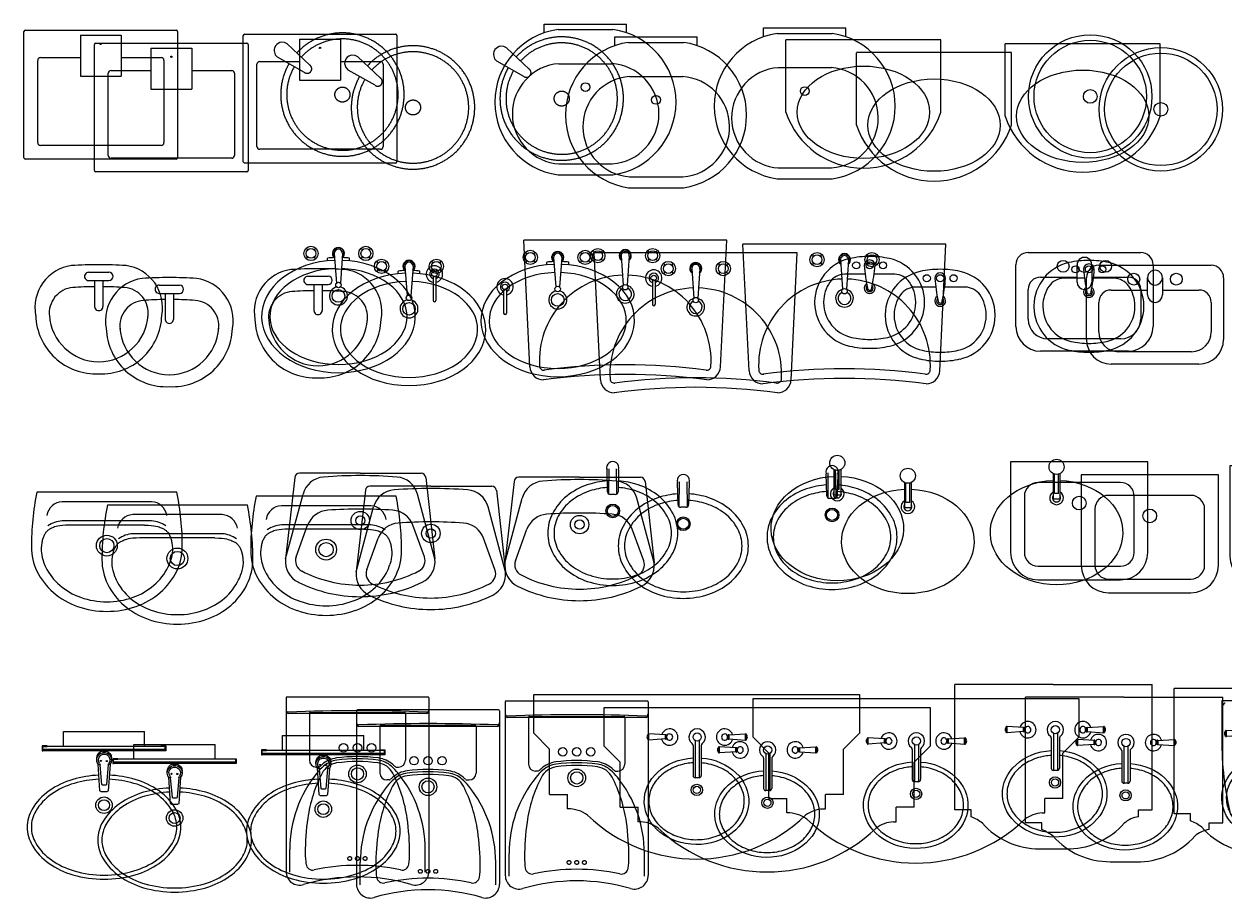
# Model space of a CAD drawing. Header units: inches. Extents: x -610279 to 716273, y -3458896 to 18603.
# Drawn here: x -4222 to 153, y 11195 to 14382 of the extents above; entities that cross this region are included whole.
import ezdxf

# ---------------------------------------------------------------- set-up
doc = ezdxf.new("R2010")
doc.units = ezdxf.units.IN
doc.layers.add('6.Furniture', color=2, linetype='Continuous')
doc.layers.add('freecads.com', color=7, linetype='Continuous')
doc.styles.add('PL-01$0$Standard', font='ARIALN.TTF')

# ---------------------------------------------------------------- blocks, each defined once
blk = doc.blocks.new('bathroom blocks')
for p, q in [((-434.5, 12970.3), (-24.5, 12970.3)), ((-479.5, 12700.3), (-479.5, 12925.3)), ((-256.5, 12862.3), (-256.5, 12925.3)), ((-202.5, 12925.3), (-202.5, 12862.3)), ((20.5, 12925.3), (20.5, 12812.8)), ((-389.5, 12880.3), (-256.5, 12880.3)), ((-202.5, 12880.3), (-69.5, 12880.3)), ((-434.5, 12727.3), (-434.5, 12835.3)), ((-24.5, 12835.3), (-24.5, 12727.3)), ((20.5, 12812.8), (20.5, 12700.3)), ((-96.5, 12655.3), (-362.5, 12655.3)), ((-69.5, 12610.3), (-389.5, 12610.3))]:
    blk.add_line(p, q)
for centre in [(-307, 12919.9), (-151.9, 12919.9)]:
    blk.add_circle(centre, 21.6)
for centre, radius, start, end in [((-434.5, 12925.3), 45, 90, 180), ((-229.5, 12925.3), 27, 360, 180.0005), ((-24.5, 12925.3), 45, 0, 90), ((-229.5, 12925.3), 27, 180.0005, 0), ((-389.5, 12835.3), 45, 90, 180), ((-229.5, 12862.3), 27, 180, 0), ((-69.5, 12835.3), 45, 0, 90), ((-389.5, 12700.3), 90, 180, 270), ((-362.5, 12727.3), 72, 180, 270), ((-96.5, 12727.3), 72, 270, 0), ((-69.5, 12700.3), 90, 270, 0)]:
    blk.add_arc(centre, radius, start, end)
at = {"layer": 'freecads.com'}
for p, q in [((-4090.3, 13780.9), (-3540.3, 13780.9)), ((-2198.5, 13803.4), (-1898.5, 13803.4)), ((-2198.5, 13771.4), (-2198.5, 13803.4)), ((-2148.5, 13783.4), (-1948.5, 13783.4)), ((-1898.5, 13771.4), (-1898.5, 13803.4)), ((-4095.3, 13315.9), (-4095.3, 13775.9)), ((-3889.9, 13762.1), (-3889.9, 13612.8)), ((-3889.9, 13762.1), (-3740.7, 13762.1)), ((-3740.7, 13762.1), (-3740.7, 13612.8)), ((-3535.3, 13775.9), (-3535.3, 13315.9)), ((-3158, 13736.6), (-3162.5, 13735.5)), ((-3145.5, 13735.8), (-3158, 13736.6)), ((-752.6, 13745.9), (-1317.6, 13745.9)), ((-1317.6, 13481.6), (-1317.6, 13745.5)), ((-752.6, 13481.6), (-752.6, 13745.5)), ((-3183.2, 13711.5), (-3183.6, 13705.9)), ((-3183.6, 13705.9), (-3179.5, 13691.5)), ((-3182.1, 13716.2), (-3183.2, 13711.5)), ((-3177.8, 13724.6), (-3182.1, 13716.2)), ((-3174, 13728.8), (-3177.8, 13724.6)), ((-3168.7, 13732.8), (-3174, 13728.8)), ((-3162.5, 13735.5), (-3168.7, 13732.8)), ((-3135.6, 13731.1), (-3145.5, 13735.8)), ((-3053, 13653.4), (-3135.6, 13731.1)), ((-4045.3, 13370.9), (-4045.3, 13670.9)), ((-4035.3, 13680.9), (-3889.9, 13680.9)), ((-3740.7, 13680.9), (-3595.3, 13680.9)), ((-3585.3, 13670.9), (-3585.3, 13370.9)), ((-3179.5, 13691.5), (-3171.3, 13682.4)), ((-3072.5, 13626.9), (-3171.3, 13682.4)), ((-2145, 13658.7), (-1950.6, 13658.7)), ((-3889.9, 13612.8), (-3740.7, 13612.8)), ((-3595.3, 13360.9), (-4035.3, 13360.9)), ((-3540.3, 13310.9), (-4090.3, 13310.9)), ((-2145, 13293.2), (-1950.6, 13293.2)), ((-2148.5, 13253.4), (-1948.5, 13253.4)), ((-2250.9, 12553), (-2273.6, 13015.5)), ((-1556.2, 12553), (-1533.6, 13015.5)), ((-3061.2, 12979.6), (-3066.9, 12985.7)), ((-3061.2, 12953.7), (-3066.9, 12947.7)), ((-3037, 12979.6), (-3031.3, 12985.7)), ((-3037, 12953.7), (-3031.3, 12947.7)), ((-2989, 12939.6), (-2989, 12949.5)), ((-2964.1, 12966.7), (-2956.1, 12858.9)), ((-2934.1, 12966.7), (-2942.1, 12858.9)), ((-2909, 12939.6), (-2909, 12949.5)), ((-2861.2, 12979.6), (-2866.9, 12985.7)), ((-2861.2, 12953.7), (-2866.9, 12947.7)), ((-2837, 12979.6), (-2831.3, 12985.7)), ((-2837, 12953.7), (-2831.3, 12947.7)), ((-2015.7, 12971.4), (-2021.3, 12977.4)), ((-1991.4, 12971.4), (-1985.8, 12977.4)), ((-1918.6, 12958.5), (-1910.5, 12850.6)), ((-1888.6, 12958.5), (-1896.6, 12850.6)), ((-1815.7, 12971.4), (-1821.3, 12977.4)), ((-1791.4, 12971.4), (-1785.8, 12977.4)), ((-2015.7, 12945.5), (-2021.3, 12939.5)), ((-1991.4, 12945.5), (-1985.8, 12939.5)), ((-1815.7, 12945.5), (-1821.3, 12939.5)), ((-1791.4, 12945.5), (-1785.8, 12939.5)), ((-3859.7, 12898), (-3785.8, 12898)), ((-3859.7, 12868), (-3785.8, 12868)), ((-3837.7, 12868), (-3837.7, 12773.3)), ((-3807.7, 12868), (-3807.7, 12773.3)), ((-2604, 12883), (-2604, 12795.7)), ((-2593.9, 12883), (-2593.9, 12795.7)), ((-1028.8, 12890.6), (-1104, 12890.6)), ((-921.3, 12890.6), (-996.4, 12890.6)), ((-1213.1, 12790.6), (-1213.1, 12786)), ((-1180.5, 12790.2), (-1180.5, 12786.3)), ((-844.7, 12786.3), (-844.7, 12790.2)), ((1.5, 12206.4), (-498.5, 12206.4)), ((-498.5, 12206.4), (-498.5, 11876.4)), ((1.5, 11876.4), (1.5, 12206.4)), ((-2869.4, 12165), (-3091.5, 12165)), ((-2869.4, 12165), (-2647.4, 12165)), ((-1968.2, 12097.6), (-1970, 12177.8)), ((-1963.7, 12089.5), (-1962.6, 12180.9)), ((-1934.3, 12089.5), (-1935.4, 12180.9)), ((-1928, 12177.8), (-1929.8, 12097.6)), ((-3108.2, 12150), (-3141.5, 11852.6)), ((-2630.6, 12150), (-2597.3, 11852.6)), ((-98.5, 12131.4), (-398.5, 12131.4)), ((-3538.3, 12096.3), (-4048.3, 12096.3)), ((-3141.5, 11852.6), (-3078.1, 12089.2)), ((-2597.3, 11852.6), (-2660.7, 12089.2)), ((-1939.8, 12087.8), (-1958.2, 12087.8)), ((-448.5, 12081.4), (-448.5, 11876.4)), ((-48.5, 11876.4), (-48.5, 12081.4)), ((-3630.2, 12061.3), (-3956.4, 12061.3)), ((-3630.2, 11991.3), (-3956.4, 11991.3)), ((-4018.7, 11944.7), (-4020.4, 11942)), ((-4017, 11947.4), (-4018.7, 11944.7)), ((-4015.1, 11949.8), (-4017, 11947.4)), ((-4013.2, 11952.1), (-4015.1, 11949.8)), ((-4011.2, 11954.2), (-4013.2, 11952.1)), ((-4009.2, 11956.1), (-4011.2, 11954.2)), ((-4007.2, 11957.8), (-4009.2, 11956.1)), ((-4005, 11959.3), (-4007.2, 11957.8)), ((-4002.7, 11960.7), (-4005, 11959.3)), ((-4000.2, 11962.1), (-4002.7, 11960.7)), ((-3997.6, 11963.4), (-4000.2, 11962.1)), ((-3994.6, 11964.8), (-3997.6, 11963.4)), ((-3991.4, 11966.2), (-3994.6, 11964.8)), ((-3987.8, 11967.8), (-3991.4, 11966.2)), ((-3983.7, 11969.3), (-3987.8, 11967.8)), ((-3978.6, 11970.9), (-3983.7, 11969.3)), ((-3972.4, 11972.4), (-3978.6, 11970.9)), ((-3964.7, 11973.7), (-3972.4, 11972.4)), ((-3955.3, 11974.9), (-3964.7, 11973.7)), ((-3943.9, 11975.8), (-3955.3, 11974.9)), ((-3930.2, 11976.3), (-3943.9, 11975.8)), ((-3656.3, 11976.3), (-3930.2, 11976.3)), ((-3656.3, 11976.3), (-3642.6, 11975.8)), ((-3642.6, 11975.8), (-3631.2, 11974.9)), ((-3631.2, 11974.9), (-3621.8, 11973.7)), ((-3621.8, 11973.7), (-3614.1, 11972.4)), ((-3614.1, 11972.4), (-3607.9, 11970.9)), ((-3607.9, 11970.9), (-3602.9, 11969.3)), ((-3602.9, 11969.3), (-3598.7, 11967.8)), ((-3598.7, 11967.8), (-3595.1, 11966.2)), ((-3595.1, 11966.2), (-3591.9, 11964.8)), ((-3591.9, 11964.8), (-3589, 11963.4)), ((-3589, 11963.4), (-3586.3, 11962.1)), ((-3586.3, 11962.1), (-3583.8, 11960.7)), ((-3583.8, 11960.7), (-3581.5, 11959.3)), ((-3581.5, 11959.3), (-3579.4, 11957.8)), ((-3579.4, 11957.8), (-3577.3, 11956.1)), ((-3577.3, 11956.1), (-3575.3, 11954.2)), ((-3575.3, 11954.2), (-3573.3, 11952.1)), ((-3573.3, 11952.1), (-3571.4, 11949.8)), ((-3571.4, 11949.8), (-3569.6, 11947.4)), ((-3569.6, 11947.4), (-3567.8, 11944.7)), ((-3567.8, 11944.7), (-3566.1, 11942)), ((-3103.2, 11860.5), (-3061.4, 11975.3)), ((-2635.7, 11860.5), (-2677.4, 11975.3)), ((-4031.8, 11900), (-4032.4, 11894.9)), ((-4031.2, 11904.6), (-4031.8, 11900)), ((-4030.6, 11908.9), (-4031.2, 11904.6)), ((-4029.9, 11912.9), (-4030.6, 11908.9)), ((-4029.3, 11916.7), (-4029.9, 11912.9)), ((-4028.6, 11920.2), (-4029.3, 11916.7)), ((-4027.8, 11923.6), (-4028.6, 11920.2)), ((-4026.9, 11926.9), (-4027.8, 11923.6)), ((-4025.9, 11930), (-4026.9, 11926.9)), ((-4024.7, 11933.1), (-4025.9, 11930)), ((-4023.4, 11936.1), (-4024.7, 11933.1)), ((-4022, 11939.1), (-4023.4, 11936.1)), ((-4020.4, 11942), (-4022, 11939.1)), ((-3566.1, 11942), (-3564.6, 11939.1)), ((-3564.6, 11939.1), (-3563.1, 11936.1)), ((-3563.1, 11936.1), (-3561.8, 11933.1)), ((-3561.8, 11933.1), (-3560.7, 11930)), ((-3560.7, 11930), (-3559.7, 11926.9)), ((-3559.7, 11926.9), (-3558.8, 11923.6)), ((-3558.8, 11923.6), (-3558, 11920.2)), ((-3558, 11920.2), (-3557.3, 11916.7)), ((-3557.3, 11916.7), (-3556.6, 11912.9)), ((-3556.6, 11912.9), (-3555.9, 11908.9)), ((-3555.9, 11908.9), (-3555.3, 11904.6)), ((-3555.3, 11904.6), (-3554.7, 11900)), ((-3554.7, 11900), (-3554.2, 11894.9)), ((-4032.4, 11894.9), (-4032.6, 11889.3)), ((-4032.6, 11889.3), (-4032.5, 11882.8)), ((-4032.5, 11882.8), (-4031.9, 11875.4)), ((-4031.9, 11875.4), (-4030.6, 11867)), ((-4030.6, 11867), (-4028.6, 11857.4)), ((-4028.6, 11857.4), (-4025.6, 11846.4)), ((-3558, 11857.4), (-3560.9, 11846.4)), ((-3555.9, 11867), (-3558, 11857.4)), ((-3554.7, 11875.4), (-3555.9, 11867)), ((-3554, 11882.8), (-3554.7, 11875.4)), ((-3554.2, 11894.9), (-3553.9, 11889.3)), ((-3553.9, 11889.3), (-3554, 11882.8)), ((-398.5, 11826.4), (-98.5, 11826.4)), ((-398.5, 11776.4), (-98.5, 11776.4)), ((-343, 11395.3), (-701.8, 11395.3)), ((-701.8, 10937.4), (-701.8, 11395.3)), ((-343, 11395.3), (17.4, 11395.3)), ((17.4, 10937.4), (17.4, 11395.3)), ((-3140.1, 11346.1), (-3140.1, 10713.2)), ((-2622.4, 11349.1), (-3137.1, 11349.1)), ((-2619.4, 11346.1), (-2619.4, 10713.2)), ((-2237, 11216.8), (-2237, 11358.4)), ((-2237, 11358.4), (-1049.7, 11358.4)), ((-1049.7, 11358.4), (-1049.7, 11216.8)), ((760, 11335.7), (271, 11335.7)), ((271, 11335.7), (271, 11195.3)), ((-2627.4, 11289), (-3132.1, 11289)), ((-3055, 11290), (-3055, 11118.8)), ((-3052, 11293.1), (-2707.5, 11293.1)), ((-2704.5, 11290), (-2704.5, 11118.8)), ((-3951.8, 11169.2, 0), (-3951.8, 11223.2, 0)), ((-3655.8, 11169.2, 0), (-3655.8, 11223.2, 0)), ((-2237, 11216.8), (-2179.3, 11159.1)), ((-1753, 11209.1, 0), (-1753.2, 11209.4, 0)), ((-1753.2, 11209.4, 0), (-1753.2, 11209.4, 0)), ((-1752.8, 11208.6, 0), (-1753, 11209.1, 0)), ((-1752.2, 11207.3, 0), (-1752.8, 11208.6, 0)), ((-1752.6, 11198.7, 0), (-1752.1, 11200.1, 0)), ((-1751.8, 11205.7, 0), (-1752.2, 11207.3, 0)), ((-1752.1, 11200.1, 0), (-1751.8, 11201.1, 0)), ((-1751.6, 11204.1, 0), (-1751.8, 11205.7, 0)), ((-1751.8, 11201.1, 0), (-1751.6, 11202.1, 0)), ((-1751.6, 11202.1, 0), (-1751.6, 11204.1, 0)), ((-1531.2, 11204.1, 0), (-1531, 11205.7, 0)), ((-1531.1, 11202.1, 0), (-1531.2, 11204.1, 0)), ((-1530.9, 11201.1, 0), (-1531.1, 11202.1, 0)), ((-1531, 11205.7, 0), (-1530.5, 11207.3, 0)), ((-1530.7, 11200.1, 0), (-1530.9, 11201.1, 0)), ((-1530.1, 11198.7, 0), (-1530.7, 11200.1, 0)), ((-1530.5, 11207.3, 0), (-1530, 11208.6, 0)), ((-1530, 11208.6, 0), (-1529.8, 11209.1, 0)), ((-1529.8, 11209.1, 0), (-1529.6, 11209.4, 0)), ((-1529.6, 11209.4, 0), (-1529.6, 11209.4, 0)), ((-1049.7, 11216.8), (-1107.4, 11159.1)), ((-447.4, 11224.4, 0), (-447.2, 11224.8, 0)), ((-447.3, 11224.4, 0), (-447.4, 11224.4, 0)), ((-447.2, 11236, 0), (-447.3, 11236.3, 0)), ((-447.3, 11236.3, 0), (-447.3, 11236.3, 0)), ((-446.9, 11235.5, 0), (-447.2, 11236, 0)), ((-447.2, 11224.8, 0), (-446.8, 11225.6, 0)), ((-446.4, 11234.2, 0), (-446.9, 11235.5, 0)), ((-446.8, 11225.6, 0), (-446.2, 11227.1, 0)), ((-445.9, 11232.7, 0), (-446.4, 11234.2, 0)), ((-446.2, 11227.1, 0), (-446, 11228, 0)), ((-446, 11228, 0), (-445.8, 11229, 0)), ((-445.7, 11231, 0), (-445.9, 11232.7, 0)), ((-445.8, 11229, 0), (-445.7, 11231, 0)), ((-225.4, 11231, 0), (-225.1, 11232.7, 0)), ((-225.3, 11229, 0), (-225.4, 11231, 0)), ((-225.1, 11228, 0), (-225.3, 11229, 0)), ((-225.1, 11232.7, 0), (-224.7, 11234.2, 0)), ((-224.8, 11227.1, 0), (-225.1, 11228, 0)), ((-224.3, 11225.6, 0), (-224.8, 11227.1, 0)), ((-224.7, 11234.2, 0), (-224.1, 11235.5, 0)), ((-223.9, 11224.8, 0), (-224.3, 11225.6, 0)), ((-224.1, 11235.5, 0), (-223.9, 11236, 0)), ((-223.9, 11236, 0), (-223.7, 11236.3, 0)), ((-223.7, 11224.4, 0), (-223.9, 11224.8, 0)), ((-223.7, 11236.3, 0), (-223.7, 11236.3, 0)), ((-223.7, 11224.4, 0), (-223.7, 11224.4, 0)), ((-4010.8, 11171.2, 0), (-4028.8, 11171.2, 0)), ((-4028.8, 11171.2, 0), (-4028.8, 11153.2, 0)), ((-4026.8, 11169.2, 0), (-4010.8, 11169.2, 0)), ((-4026.8, 11153.2, 0), (-4026.8, 11169.2, 0)), ((-4026.8, 11159.2, 0), (-3580.8, 11159.2, 0)), ((-4010.8, 11169.2, 0), (-4010.8, 11171.2, 0)), ((-3580.8, 11169.2, 0), (-4010.8, 11169.2, 0)), ((-3596.8, 11169.2, 0), (-3596.8, 11171.2, 0)), ((-3596.8, 11171.2, 0), (-3578.8, 11171.2, 0)), ((-3580.8, 11169.2, 0), (-3596.8, 11169.2, 0)), ((-3580.8, 11153.2, 0), (-3580.8, 11169.2, 0)), ((-3578.8, 11171.2, 0), (-3578.8, 11153.2, 0)), ((-2179.3, 10993.9), (-2179.3, 11159.1)), ((-1753.2, 11197.5, 0), (-1753, 11197.8, 0)), ((-1753.2, 11197.5, 0), (-1753.2, 11197.5, 0)), ((-1753, 11197.8, 0), (-1752.6, 11198.7, 0)), ((-1529.7, 11197.8, 0), (-1530.1, 11198.7, 0)), ((-1529.6, 11197.5, 0), (-1529.7, 11197.8, 0)), ((-1529.6, 11197.5, 0), (-1529.6, 11197.5, 0)), ((-1107.4, 10993.9), (-1107.4, 11159.1)), ((-4028.8, 11153.2, 0), (-4026.8, 11153.2, 0)), ((-3580.8, 11153.2, 0), (-4026.8, 11153.2, 0)), ((-3830.2, 11119.6), (-3830.2, 11126.1)), ((-3776.1, 11119.6), (-3776.1, 11126.2)), ((-3578.8, 11153.2, 0), (-3580.8, 11153.2, 0)), ((-3825.1, 11103.7), (-3818.5, 11103.7)), ((-3818.6, 11007.6), (-3825.1, 11103.7)), ((-3811.8, 11030.5), (-3817.9, 11101)), ((-3788, 11101.7), (-3794.4, 11030.4)), ((-3781.5, 11103.3), (-3788.6, 11007.6)), ((-3781.5, 11103.3), (-3787.7, 11103.3)), ((-3020.5, 11093.8), (-3030, 11093.8)), ((-2739, 11093.8), (-2729.5, 11093.8)), ((-3797.3, 11027.7), (-3808.8, 11027.7)), ((-3815.6, 11004.8), (-3791.6, 11004.8)), ((-2179.3, 10993.9), (-2113.8, 10993.9)), ((-2113.8, 10940.8), (-2113.8, 10993.9)), ((-1107.4, 10993.9), (-1172.9, 10993.9)), ((-1172.9, 10940.8), (-1172.9, 10993.9)), ((-2103.3, 10940.8), (-2113.8, 10940.8)), ((-1183.4, 10940.8), (-1172.9, 10940.8)), ((-651.8, 10937.4), (-701.8, 10937.4)), ((-667.4, 10937.4), (-696.1, 10937.4)), ((-642.4, 10937.4), (-667.4, 10937.4)), ((-642.4, 10912.4), (-642.4, 10937.4)), ((-32.6, 10912.4), (-32.6, 10937.4)), ((-32.6, 10937.4), (-7.6, 10937.4)), ((-32.6, 10937.4), (17.4, 10937.4)), ((-3126.5, 10710.7), (-3126.5, 10793.5)), ((-2633, 10710.7), (-2633, 10793.5)), ((-393.1, 10795.3), (-281.8, 10795.3))]:
    blk.add_line(p, q, dxfattribs=at)
at = {"layer": 'freecads.com', "ltscale": 1500}
for p, q in [((-1143, 12178.5, 0), (-1143, 12085.5, 0)), ((-1137.5, 12105.5, 0), (-1137.5, 12176.4, 0)), ((-1123.5, 12105.5, 0), (-1123.5, 12176.4, 0)), ((-1118, 12178.5, 0), (-1118, 12085.5, 0)), ((-1118, 12085.5, 0), (-1143, 12085.5, 0)), ((-1123.5, 12105.5, 0), (-1137.5, 12105.5, 0))]:
    blk.add_line(p, q, dxfattribs=at)
at = {"layer": 'freecads.com', "extrusion": (2.99904e-07, 5.47795e-13, 1)}
for p, q in [((-1820.2, 11193.3, 0), (-1820.2, 11213.7, 0)), ((-1817.2, 11192.1, 0), (-1817.2, 11214.7, 0)), ((-1757.2, 11210.7, 0), (-1817.2, 11214.7, 0)), ((-1757.2, 11210.7, 0), (-1757.2, 11196.2, 0)), ((-1757.2, 11197, 0), (-1757.2, 11210, 0)), ((-1754.2, 11196.7, 0), (-1754.2, 11210.2, 0)), ((-514.3, 11220.2, 0), (-514.3, 11240.7, 0)), ((-511.3, 11219.1, 0), (-511.3, 11241.6, 0)), ((-451.4, 11237.6, 0), (-511.3, 11241.6, 0)), ((-451.4, 11223.2, 0), (-511.3, 11219.1, 0)), ((-451.4, 11237.6, 0), (-451.4, 11223.2, 0)), ((-451.4, 11223.9, 0), (-451.4, 11236.9, 0)), ((-448.4, 11223.7, 0), (-448.4, 11237.1, 0)), ((-350.5, 11199.7, 0), (-350.5, 11089.7, 0)), ((-342.8, 11216.9, 0), (-342.8, 11081.7, 0)), ((-328.2, 11216.9, 0), (-328.2, 11081.7, 0)), ((-320.5, 11199.7, 0), (-320.5, 11089.7, 0)), ((-1757.2, 11196.2, 0), (-1817.2, 11192.1, 0)), ((-1656.4, 11172.8, 0), (-1656.4, 11062.8, 0)), ((-1648.7, 11190, 0), (-1648.7, 11054.8, 0)), ((-1634.1, 11190, 0), (-1634.1, 11054.8, 0)), ((-1626.4, 11172.8, 0), (-1626.4, 11062.8, 0)), ((-328.5, 11081.7, 0), (-342.5, 11081.7, 0)), ((-1634.4, 11054.8, 0), (-1648.4, 11054.8, 0))]:
    blk.add_line(p, q, dxfattribs=at)
at = {"layer": 'freecads.com', "extrusion": (-2.99904e-07, 5.47795e-13, 1)}
for p, q in [((-1528.5, 11196.7, 0), (-1528.5, 11210.2, 0)), ((-1525.5, 11210.7, 0), (-1465.6, 11214.7, 0)), ((-1525.5, 11210.7, 0), (-1525.5, 11196.2, 0)), ((-1525.5, 11197, 0), (-1525.5, 11210, 0)), ((-1465.6, 11192.1, 0), (-1465.6, 11214.7, 0)), ((-1462.6, 11193.3, 0), (-1462.6, 11213.7, 0)), ((-222.7, 11223.7, 0), (-222.7, 11237.1, 0)), ((-219.7, 11237.6, 0), (-159.7, 11241.6, 0)), ((-219.7, 11237.6, 0), (-219.7, 11223.2, 0)), ((-219.7, 11223.9, 0), (-219.7, 11236.9, 0)), ((-219.7, 11223.2, 0), (-159.7, 11219.1, 0)), ((-159.7, 11219.1, 0), (-159.7, 11241.6, 0)), ((-156.7, 11220.2, 0), (-156.7, 11240.7, 0)), ((-1525.5, 11196.2, 0), (-1465.6, 11192.1, 0))]:
    blk.add_line(p, q, dxfattribs=at)
at = {"layer": 'freecads.com', "flags": 128}
blk.add_lwpolyline([(-1533.6, 13015.5), (-2273.6, 13015.5)], dxfattribs=at)
at = {"layer": 'freecads.com', "elevation": 0}
blk.add_lwpolyline([(-3951.8, 11223.2), (-3655.8, 11223.2)], dxfattribs=at)
at = {"layer": 'freecads.com'}
for points in [[(-3822.7, 11064.2, 0.058781), (-3916.8, 11048.6, 0.082314), (-4004.1, 11006.8, 0.106842), (-4065.4, 10940.7, 0.13438), (-4083.5, 10874.7, 0.13438), (-4065.4, 10808.8, 0.106842), (-4004.1, 10742.6, 0.082314), (-3916.8, 10700.8, 0.07067), (-3803.5, 10684.7, 0.07067), (-3690.1, 10700.8, 0.082314), (-3602.8, 10742.6, 0.106842), (-3541.5, 10808.8, 0.13438), (-3523.5, 10874.7, 0.13438), (-3541.5, 10940.7, 0.106842), (-3602.8, 11006.8, 0.082314), (-3690.1, 11048.6, 0.058781), (-3784.2, 11064.2, 0.07067)], [(-3822, 11049.3, 0.058781), (-3912.6, 11034.2, 0.082314), (-3995.5, 10994.5, 0.106842), (-4052.5, 10933, 0.13438), (-4068.5, 10874.7, 0.13438), (-4052.5, 10816.4, 0.106842), (-3995.5, 10754.9, 0.082314), (-3912.6, 10715.2, 0.07067), (-3803.5, 10699.7, 0.07067), (-3694.3, 10715.2, 0.082314), (-3611.4, 10754.9, 0.106842), (-3554.4, 10816.4, 0.13438), (-3538.5, 10874.7, 0.13438), (-3554.4, 10933, 0.106842), (-3611.4, 10994.5, 0.082314), (-3694.3, 11034.2, 0.058781), (-3784.9, 11049.3, 0.058781)]]:
    blk.add_lwpolyline(points, format="xyb", dxfattribs=at)
for centre, radius in [((-208.3, 13539.2), 225), ((-208.3, 13539.2), 205), ((-3815.3, 13730.9), 2.51), ((-2048.5, 13573.4), 16), ((-208.3, 13539.2), 25), ((-3049.1, 12966.7), 26), ((-2849.1, 12966.7), 26), ((-3049.1, 12966.7), 17.7), ((-2849.1, 12966.7), 17.7), ((-2003.6, 12958.5), 26), ((-2003.6, 12958.5), 17.7), ((-1803.6, 12958.5), 26), ((-1803.6, 12958.5), 17.7), ((-1061.5, 12923.2), 13), ((-1012.6, 12923.2), 13), ((-963.7, 12923.2), 13), ((-2949.1, 12851.7), 10), ((-2599, 12891.7), 10), ((-2949, 12811.7), 23), ((-1903.6, 12843.4), 10), ((-248.5, 12056.4), 25), ((-1949, 12027.8), 25), ((-1949, 12027.8), 20), ((-2869.4, 11992.6), 33.6), ((-2869.4, 11992.6), 33.6), ((-2869.4, 11992.6), 16.8), ((-2869.4, 11992.6), 16.8), ((-3793.3, 11901.3), 38), ((-3793.3, 11901.3), 26), ((-3803.8, 11153.2), 5.91), ((-3803.8, 11153.2), 4.71), ((-2930.8, 11163.9), 15.5), ((-2879.7, 11163.9), 15.5), ((-2828.7, 11163.9), 15.5), ((-3815.1, 11116), 2.11), ((-3793.5, 11115.6), 2.11), ((-2879.7, 11068.7), 32), ((-2879.7, 11068.7), 22.3), ((-1642.5, 11010.5), 20.5), ((-336.7, 11037.4), 20.5), ((-336.7, 11037.4), 13.1), ((-3803.5, 10954.7), 30), ((-1642.5, 11010.5), 13.1), ((-3803.5, 10954.7), 20)]:
    blk.add_circle(centre, radius, dxfattribs=at)
at = {"layer": 'freecads.com', "ltscale": 1500}
blk.add_circle((-1130.5, 12203, 0), 27.5, dxfattribs=at)
at = {"layer": 'freecads.com', "extrusion": (2.99904e-07, 5.47795e-13, 1)}
for centre in [(-335.5, 11230, 0), (-1641.4, 11203.1, 0)]:
    blk.add_circle(centre, 15, dxfattribs=at)
at = {"layer": 'freecads.com'}
for centre, radius, start, end in [((-4090.3, 13775.9), 5, 90, 180), ((-3540.3, 13775.9), 5, 0, 90), ((-2111.1, 13518.4), 267.6, 98.0428, 261.957), ((-1986, 13518.4), 267.6, 278.0428, 81.957), ((-4035.3, 13670.9), 10, 90, 180), ((-3595.3, 13670.9), 10, 0, 90), ((-2131.9, 13475.9), 183.2, 94.1021, 266.5555), ((-1963.7, 13475.9), 183.2, 274.1021, 86.5555), ((-1035.1, 13575), 297.5, 198.2857, 341.7143), ((-4035.3, 13370.9), 10, 180, 270), ((-3595.3, 13370.9), 10, 270, 0), ((-4090.3, 13315.9), 5, 180, 270), ((-3540.3, 13315.9), 5, 270, 0), ((-2949.1, 12966.7), 22, 308.5729, 231.4271), ((-2949.1, 12966.7), 20, 314.1455, 225.8545), ((-2949.1, 12966.7), 15, 360, 180), ((-1903.6, 12958.5), 22, 308.5729, 231.4271), ((-1903.6, 12958.5), 20, 314.1455, 225.8545), ((-1903.6, 12958.5), 15, 351.4694, 188.5306), ((-1012.6, 12620.7), 335.1, 90, 102.5792), ((-1012.6, 12620.7), 335.1, 77.4208, 90), ((-3900.7, 12769.1), 154.8, 97.9931, 190.7758), ((-3817.7, 11276), 1649.6, 90.1843, 93.633), ((-3827.9, 11276), 1649.6, 86.3638, 89.8126), ((-3744.8, 12769.1), 154.8, 349.2211, 82.0037), ((-2599, 12891.7), 30, 279.6803, 260.3197), ((-2599, 12891.7), 17.3, 287.1551, 251.287), ((-1050.1, 12788.7), 163, 102.5792, 179.3394), ((-1012.6, 12923.2), 19.6, 0, 180), ((-382.2, 12974.4), 652, 184.5022, 191.8586), ((-1643, 12974.4), 652, 348.1414, 355.4978), ((-975.1, 12788.7), 163, 0.6606, 77.4208), ((-3859.7, 12883), 15, 89.9984, 269.9984), ((-3785.8, 12883), 15, 269.9984, 89.9984), ((-1903.6, 12574.9), 313, 91.7829, 183.4709), ((-1903.6, 12574.9), 313, 356.4672, 88.2195), ((-1050.1, 12788.7), 130.4, 145.7108, 179.3394), ((-1104, 12825.4), 65.2, 90, 145.7108), ((-921.3, 12825.4), 65.2, 34.2892, 90), ((-975.1, 12788.7), 130.4, 0.6606, 34.2892), ((-3909.3, 12748.8), 94, 94.795, 187.1266), ((-3817.7, 11276), 1569.6, 90.7318, 93.633), ((-3827.9, 11276), 1569.6, 86.3638, 89.2651), ((-3736.2, 12748.8), 94, 352.8703, 85.2019), ((-2949, 12811.7), 32.9, 101.2851, 79.1046), ((-1903.6, 12818), 32.4, 104.3148, 75.6852), ((-1903.6, 12818), 23, 113.0983, 66.9017), ((-1012.6, 12840.4), 19.6, 123.7169, 56.2831), ((-1012.6, 12840.4), 13, 136.5893, 43.4107), ((-1012.6, 12840.4), 7.65, 180, 0), ((-2599, 12795.7), 5.04, 180, 0), ((-1050.1, 12787.8), 163, 180.6606, 257.4208), ((-1050.1, 12787.8), 130.4, 180.6606, 257.4208), ((-975.1, 12787.8), 130.4, 282.5792, 359.3394), ((-975.1, 12787.8), 163, 282.5792, 359.3394), ((-1012.6, 12788.3), 200.5, 360, 0.6606), ((-1012.6, 12788.3), 200.5, 359.3394, 0), ((-3833, 12747.5), 219.8, 181.9055, 272.6758), ((-3821.5, 12752.8), 181.6, 183.599, 269.6158), ((-3822.7, 12773.3), 15, 179.9984, 359.9984), ((-3824, 12752.8), 181.6, 270.3811, 356.3979), ((-3812.5, 12747.5), 219.8, 267.3211, 358.0914), ((-1012.6, 12955.8), 302.5, 257.4208, 270), ((-1012.6, 12955.8), 302.5, 270, 282.5792), ((-1012.6, 12955.8), 335.1, 257.4208, 270), ((-1012.6, 12955.8), 335.1, 270, 282.5792), ((-2200.9, 12556), 15.1, 181.2787, 280.2909), ((-1903.6, 10304.4), 2256, 82.4958, 97.5413), ((-1606.2, 12556), 15.1, 259.7091, 358.7213), ((-2201, 12555.5), 50, 182.8064, 270), ((-1903.6, 10304.4), 2221, 82.3051, 97.6949), ((-1606.2, 12555.5), 50, 270, 357.1936), ((-1949, 12185.5), 22.3, 339.9842, 200.0161), ((-3091.5, 12148.2), 16.8, 90, 173.609), ((-2647.4, 12148.2), 16.8, 6.391, 90), ((-2996.9, 12067.4), 84.1, 94.5621, 165), ((-2869.4, 10470.1), 1686.4, 90, 94.5621), ((-2869.4, 10470.1), 1686.4, 85.4379, 90), ((-2742, 12067.4), 84.1, 15, 85.4379), ((-1965.7, 11894.7), 240.4, 108.46, 128.8657), ((-1949, 11844.6), 293.2, 93.929, 108.46), ((-1949, 11844.6), 293.2, 71.5402, 86.0712), ((-1932.3, 11894.7), 240.4, 51.1345, 71.5402), ((-398.5, 12081.4), 50, 90, 180), ((-98.5, 12081.4), 50, 0, 90), ((-3085.3, 11899), 983, 168.4212, 180.2391), ((-4501.2, 11899), 983, 359.7609, 11.5788), ((-1991.4, 11926.5), 199.5, 128.8657, 152.7982), ((-1965.9, 11892.6), 218.6, 107.9131, 127.9677), ((-1949, 11840.4), 273.4, 94.102, 107.9131), ((-1958.2, 12097.8), 10, 181.2797, 270.0001), ((-1939.8, 12097.8), 10, 270.0001, 358.7206), ((-1949, 11840.4), 273.4, 72.0871, 85.8982), ((-1932.2, 11892.6), 218.6, 52.0326, 72.0871), ((-1906.7, 11926.5), 199.5, 27.202, 51.1345), ((-3952.8, 12001.4), 60, 93.3732, 170.3203), ((-3633.7, 12001.4), 60, 9.6797, 86.6268), ((-2982.3, 11946.5), 84.1, 94.0414, 160), ((-2869.4, 10348.2), 1686.4, 90, 94.0414), ((-2869.4, 10348.2), 1686.4, 85.9586, 90), ((-2756.5, 11946.5), 84.1, 20, 85.9586), ((-1991.7, 11925.7), 176.5, 127.9677, 152.0413), ((-1906.3, 11925.7), 176.5, 27.959, 52.0326), ((-3948.7, 11885.2), 106.4, 94.098, 124.106), ((-3637.8, 11885.2), 106.4, 55.894, 85.902), ((-2030.9, 11946.8), 155.1, 152.7982, 180.0001), ((-2031.5, 11946.8), 131.6, 152.0413, 180.0001), ((-1866.6, 11946.8), 131.6, 0.0001, 27.959), ((-1867.1, 11946.8), 155.1, 0.0001, 27.202), ((-2030.9, 11946.8), 155.1, 180.0001, 207.202), ((-2031.5, 11946.8), 131.6, 180.0001, 207.959), ((-1866.6, 11946.8), 131.6, 332.0413, 0.0001), ((-1867.1, 11946.8), 155.1, 332.7982, 0.0001), ((-3866.5, 11896.3), 201.8, 180, 205.8603), ((-3720.1, 11896.3), 201.8, 334.1397, 0), ((-3063.6, 11846.1), 42.1, 160, 242.7824), ((-2675.2, 11846.1), 42.1, 297.2176, 20), ((-1991.4, 11967.1), 199.5, 207.202, 231.1345), ((-1991.7, 11967.9), 176.5, 207.959, 232.0326), ((-1906.3, 11967.9), 176.5, 307.9677, 332.0413), ((-1906.7, 11967.1), 199.5, 308.8657, 332.7982), ((-398.5, 11876.4), 100, 180, 270), ((-398.5, 11876.4), 50, 180, 270), ((-98.5, 11876.4), 100, 270, 0), ((-98.5, 11876.4), 50, 270, 0), ((-3866.5, 11896.3), 166.8, 197.418, 205.8603), ((-3831.1, 11913.5), 206.1, 205.8603, 229.4846), ((-3755.5, 11913.5), 206.1, 310.5154, 334.1397), ((-3720.1, 11896.3), 166.8, 334.1397, 342.582), ((-3057.9, 11843.2), 84.1, 173.609, 243.6488), ((-2680.9, 11843.2), 84.1, 296.3512, 6.391), ((-1965.7, 11999), 240.4, 231.1345, 251.5402), ((-1965.9, 12001), 218.6, 232.0326, 252.0871), ((-1932.2, 12001), 218.6, 287.9131, 307.9677), ((-1932.3, 11999), 240.4, 288.46, 308.8657), ((-3831.1, 11913.5), 241.1, 205.8603, 229.4846), ((-3755.5, 11913.5), 241.1, 310.5154, 334.1397), ((-2869.4, 12223.8), 508.8, 243.6488, 270), ((-2869.4, 12223.8), 466.7, 242.7824, 270), ((-2869.4, 12223.8), 466.7, 270, 297.2176), ((-2869.4, 12223.8), 508.8, 270, 296.3512), ((-1949, 12049), 293.2, 251.5402, 270.0001), ((-1949, 12053.2), 273.4, 252.0871, 270.0001), ((-1949, 12053.2), 273.4, 270.0001, 287.9131), ((-1949, 12049), 293.2, 270.0001, 288.46), ((-3808.2, 11940.3), 276.4, 229.4846, 250.5079), ((-3808.2, 11940.3), 241.4, 229.4846, 250.5079), ((-3778.4, 11940.3), 241.4, 289.4921, 310.5154), ((-3778.4, 11940.3), 276.4, 289.4921, 310.5154), ((-3793.3, 11982.4), 286, 250.5079, 270), ((-3793.3, 11982.4), 286, 270, 289.4921), ((-3793.3, 11982.4), 321, 250.5079, 270), ((-3793.3, 11982.4), 321, 270, 289.4921), ((-3137.1, 11346.1), 3, 90, 180), ((-2622.4, 11346.1), 3, 0, 90), ((-3132.1, 11302.4), 8.01, 180, 272.1315), ((-3132.1, 11297.1), 8.01, 180, 270), ((-2879.7, 4521.9), 6777.2, 87.86846, 92.13154), ((-3052, 11290), 3, 90, 180), ((-2707.5, 11290), 3, 0, 90), ((-2627.4, 11302.4), 8.01, 267.8685, 0), ((-2627.4, 11297.1), 8.01, 270, 0), ((283.5, 11320.7), 6.32, 90, 190.3331), ((-435.9, 11230, 0), 30, 195.0024, 163.53), ((-335.5, 11230), 30, 307.2479, 232.7523), ((-235.1, 11230, 0), 30, 16.47, 344.9976), ((-1815.4, 11203.5, 0), 9.12, 140.634, 180.0002), ((-1815.4, 11203.5, 0), 9.12, 180, 219.3662), ((-1827.2, 11214.5, 0), 7.05, 311.7471, 353.3918), ((-1818.7, 11213.7, 0), 1.5, 0.0009, 179.9993), ((-1741.8, 11203.1, 0), 30, 195.0024, 163.53), ((-1755.7, 11210.2, 0), 1.49, 359.9999, 179.9999), ((-1741.8, 11203.1, 0), 11.4, 200.5909, 157.1987), ((-1641.4, 11203.1), 30, 307.2479, 232.7523), ((-1541, 11203.1, 0), 30, 16.47, 344.9976), ((-1541, 11203.1, 0), 11.4, 22.8013, 339.4091), ((-1527, 11210.2, 0), 1.49, 0.0001, 180.0001), ((-1464.1, 11213.7, 0), 1.5, 0.0007, 179.9991), ((-1455.6, 11214.5, 0), 7.05, 186.6082, 228.2529), ((-1467.3, 11203.5, 0), 9.12, 359.9998, 39.366), ((-1467.3, 11203.5, 0), 9.12, 320.6338, 0), ((-509.6, 11230.4, 0), 9.12, 140.634, 180.0002), ((-509.6, 11230.4, 0), 9.12, 180, 219.3662), ((-521.3, 11241.5, 0), 7.05, 311.7471, 353.3918), ((-521.3, 11219.4, 0), 7.05, 6.6084, 48.2531), ((-512.8, 11240.7, 0), 1.5, 0.0009, 179.9993), ((-512.8, 11220.2, 0), 1.5, 180.0007, 359.9991), ((-449.9, 11237.1, 0), 1.49, 359.9999, 179.9999), ((-449.9, 11223.7, 0), 1.49, 180.0001, 0.0001), ((-435.9, 11230, 0), 11.4, 200.5909, 157.1987), ((-358.4, 11199.8), 7.87, 359.5139, 53.2386), ((-312.7, 11199.8), 7.87, 126.7614, 180.4861), ((-235.1, 11230, 0), 11.4, 22.8013, 339.4091), ((-221.2, 11237.1, 0), 1.49, 0.0001, 180.0001), ((-221.2, 11223.7, 0), 1.49, 179.9999, 359.9999), ((-158.2, 11240.7, 0), 1.5, 0.0007, 179.9991), ((-158.2, 11220.2, 0), 1.5, 180.0009, 359.9993), ((-149.7, 11241.5, 0), 7.05, 186.6082, 228.2529), ((-149.7, 11219.4, 0), 7.05, 131.7469, 173.3916), ((-161.5, 11230.4, 0), 9.12, 359.9998, 39.366), ((-161.5, 11230.4, 0), 9.12, 320.6338, 0), ((-1827.2, 11192.4, 0), 7.05, 6.6084, 48.2531), ((-1818.7, 11193.3, 0), 1.5, 180.0007, 359.9991), ((-1755.7, 11196.7, 0), 1.49, 180.0001, 0.0001), ((-1664.3, 11172.9), 7.87, 359.5139, 53.2386), ((-1618.5, 11172.9), 7.87, 126.7614, 180.4861), ((-1527, 11196.7, 0), 1.49, 179.9999, 359.9999), ((-1464.1, 11193.3, 0), 1.5, 180.0009, 359.9993), ((-1455.6, 11192.4, 0), 7.05, 131.7469, 173.3916), ((1460.7, 11195.3), 1189.7, 180.0012, 193.3917), ((-3030, 11118.8), 25, 180, 270), ((-2943.5, 11029.5), 98.1, 97.469, 131.6638), ((-2943.5, 11029.5), 90.1, 97.469, 131.6638), ((-2879.7, 10543), 588.9, 82.531, 97.469), ((-2879.7, 10543), 570.8, 82.3649, 97.6351), ((-2879.7, 10543), 580.8, 82.531, 97.469), ((-2816, 11029.5), 90.1, 48.3362, 82.531), ((-2816, 11029.5), 98.1, 48.3362, 82.531), ((-2729.5, 11118.8), 25, 270, 0), ((-2685.9, 10793.5), 440.6, 140.9539, 180), ((-2545.4, 10833.3), 520.8, 152.8023, 171.8762), ((-2857, 10932.3), 220.3, 131.6638, 140.9539), ((-3020.5, 11098.8), 5.01, 270, 314.4692), ((-2857, 10932.3), 228.3, 131.6638, 134.4692), ((-2946.3, 11039.3), 70.1, 97.6351, 152.8023), ((-2813.2, 11039.3), 70.1, 27.1977, 82.3649), ((-2902.5, 10932.3), 220.3, 39.0461, 48.3362), ((-3214, 10833.3), 520.8, 8.1238, 27.1977), ((-2902.5, 10932.3), 228.3, 45.5308, 48.3362), ((-2739, 11098.8), 5.01, 225.5308, 270), ((-3073.6, 10793.5), 440.6, 0, 39.0461), ((-2108.6, 10829.3), 111.6, 52.4317, 92.7069), ((-1178.1, 10829.3), 111.6, 92.7069, 127.5683), ((-2168.7, 10779.5), 901.3, 171.8762, 180), ((-3590.8, 10779.5), 901.3, 0, 8.1238), ((-1643.4, 11332.4), 574.2, 226.2328, 313.7672), ((-699.6, 10765.7), 157.4, 51.3314, 68.7064), ((-21.6, 10819.2), 93.8, 96.6925, 132.2761), ((-393.1, 11073.8), 278.5, 221.6654, 270), ((-293.7, 11075.1), 280.1, 272.4346, 318.2643), ((-2769.6, 10779.5), 300.4, 180, 187.651), ((-2911.1, 10760.3), 4.66, 156.3158, 179.8352), ((-2910.2, 10759.9), 5.64, 135.4691, 156.149), ((-2909, 10758.6), 7.37, 118.2243, 135.5154), ((-2908.1, 10757), 9.25, 103.4885, 118.3397), ((-2907.8, 10755.8), 10.5, 89.9451, 103.6035), ((-2907.8, 10755.8), 10.5, 76.3965, 90.0549), ((-2907.5, 10757), 9.25, 61.6603, 76.5115), ((-2906.6, 10758.6), 7.37, 44.4846, 61.7757), ((-2905.3, 10759.9), 5.64, 23.851, 44.5309), ((-2904.4, 10760.3), 4.66, 0.1648, 23.6842), ((-2883.1, 10760.3), 4.66, 156.3158, 179.8352), ((-2882.2, 10759.9), 5.64, 135.4691, 156.149), ((-2881, 10758.6), 7.37, 118.2243, 135.5154), ((-2880.1, 10757), 9.25, 103.4885, 118.3397), ((-2879.8, 10755.8), 10.5, 89.9451, 103.6035), ((-2879.7, 10755.8), 10.5, 76.3965, 90.0549), ((-2879.4, 10757), 9.25, 61.6603, 76.5115), ((-2878.5, 10758.6), 7.37, 44.4846, 61.7757), ((-2877.3, 10759.9), 5.64, 23.851, 44.5309), ((-2876.4, 10760.3), 4.66, 0.1648, 23.6842), ((-2855.1, 10760.3), 4.66, 156.3158, 179.8352), ((-2854.2, 10759.9), 5.64, 135.4691, 156.149), ((-2852.9, 10758.6), 7.37, 118.2243, 135.5154), ((-2852, 10757), 9.25, 103.4885, 118.3397), ((-2851.7, 10755.8), 10.5, 89.9451, 103.6035), ((-2851.7, 10755.8), 10.5, 76.3965, 90.0549), ((-2851.4, 10757), 9.25, 61.6603, 76.5115), ((-2850.5, 10758.6), 7.37, 44.4846, 61.7757), ((-2849.2, 10759.9), 5.64, 23.851, 44.5309), ((-2848.4, 10760.3), 4.66, 0.1648, 23.6842), ((-2989.9, 10779.5), 300.4, 352.349, 0), ((-3042.5, 10742.8), 25, 187.651, 282.2356), ((-2879.7, 9992.2), 743.1, 77.7644, 102.2356), ((-2911.1, 10760.3), 4.66, 180.1648, 203.6842), ((-2910.2, 10760.7), 5.64, 203.851, 224.5309), ((-2909, 10761.9), 7.37, 224.4846, 241.7757), ((-2908.1, 10763.6), 9.25, 241.6603, 256.5115), ((-2907.8, 10764.8), 10.5, 256.3965, 270.0549), ((-2907.8, 10764.8), 10.5, 269.9451, 283.6035), ((-2907.5, 10763.6), 9.25, 283.4885, 298.3397), ((-2906.6, 10761.9), 7.37, 298.2243, 315.5154), ((-2905.3, 10760.7), 5.64, 315.4691, 336.149), ((-2904.4, 10760.3), 4.66, 336.3158, 359.8352), ((-2883.1, 10760.3), 4.66, 180.1648, 203.6842), ((-2882.2, 10760.7), 5.64, 203.851, 224.5309), ((-2881, 10761.9), 7.37, 224.4846, 241.7757), ((-2880.1, 10763.6), 9.25, 241.6603, 256.5115), ((-2879.8, 10764.8), 10.5, 256.3965, 270.0549), ((-2879.7, 10764.8), 10.5, 269.9451, 283.6035), ((-2879.4, 10763.6), 9.25, 283.4885, 298.3397), ((-2878.5, 10761.9), 7.37, 298.2243, 315.5154), ((-2877.3, 10760.7), 5.64, 315.4691, 336.149), ((-2876.4, 10760.3), 4.66, 336.3158, 359.8352), ((-2855.1, 10760.3), 4.66, 180.1648, 203.6842), ((-2854.2, 10760.7), 5.64, 203.851, 224.5309), ((-2852.9, 10761.9), 7.37, 224.4846, 241.7757), ((-2852, 10763.6), 9.25, 241.6603, 256.5115), ((-2851.7, 10764.8), 10.5, 256.3965, 270.0549), ((-2851.7, 10764.8), 10.5, 269.9451, 283.6035), ((-2851.4, 10763.6), 9.25, 283.4885, 298.3397), ((-2850.5, 10761.9), 7.37, 298.2243, 315.5154), ((-2849.2, 10760.7), 5.64, 315.4691, 336.149), ((-2848.4, 10760.3), 4.66, 336.3158, 359.8352), ((-2717, 10742.8), 25, 257.7644, 352.349), ((-3090.1, 10713.2), 50.1, 180, 286.2602), ((-2879.7, 9992.2), 701, 73.7398, 106.2602), ((-2669.4, 10713.2), 50.1, 253.7398, 0)]:
    blk.add_arc(centre, radius, start, end, dxfattribs=at)
at = {"layer": 'freecads.com', "ltscale": 1500}
for radius, start, end in [(25, 119.9991, 59.9991), (15, 146.4403, 33.5549)]:
    blk.add_arc((-1130.5, 12090, 0), radius, start, end, dxfattribs=at)
at = {"layer": 'freecads.com', "extrusion": (2.99904e-07, 5.47795e-13, 1)}
for centre, radius, start, end in [((-1753.3, 11210.4, 0), 0.96, 188.3367, 276.4629), ((-447.4, 11237.3, 0), 0.96, 188.3367, 276.4629), ((-447.5, 11223.6, 0), 0.847, 77.7196, 174.6422), ((-1753.4, 11196.7, 0), 0.847, 77.7196, 174.6422), ((-342.5, 11089.7, 0), 8, 180.0001, 270.0001), ((-328.5, 11089.7, 0), 8, 270.0001, 0.0001), ((-1648.4, 11062.8, 0), 8, 180.0001, 270.0001), ((-1634.4, 11062.8, 0), 8, 270.0001, 0.0001)]:
    blk.add_arc(centre, radius, start, end, dxfattribs=at)
at = {"layer": 'freecads.com', "extrusion": (-2.99904e-07, 5.47795e-13, 1)}
for centre, radius, start, end in [((-1529.5, 11210.4, 0), 0.96, 263.5371, 351.6633), ((-223.6, 11237.3, 0), 0.96, 263.5371, 351.6633), ((-223.5, 11223.6, 0), 0.847, 5.3578, 102.2804), ((-1529.4, 11196.7, 0), 0.847, 5.3578, 102.2804)]:
    blk.add_arc(centre, radius, start, end, dxfattribs=at)
at = {"layer": 'freecads.com'}
blk.add_ellipse((-1035.1, 13481.6), major_axis=(-241.3, 0), ratio=0.697671, dxfattribs=at)
for major_axis, ratio, start_param, end_param in [((280, 0), 0.767857, 1.627609, 1.714144), ((280, 0), 0.767857, 1.427449, 1.514917), ((280, 0), 0.732143, 1.618151, 7.807597), ((250, 0), 0.7, 1.614896, 7.810969)]:
    blk.add_ellipse((-2949, 12736.7), major_axis=major_axis, ratio=ratio, start_param=start_param, end_param=end_param, dxfattribs=at)
at = {"layer": 'freecads.com', "ltscale": 1500, "extrusion": (0, 0, -1)}
blk.add_ellipse((-1130.5, 11963.5, 0), major_axis=(241.5, 0), ratio=0.78882, start_param=-1.519013, end_param=4.660606, dxfattribs=at)
at = {"layer": 'freecads.com', "extrusion": (0, 0, -1)}
for centre in [(-1643.7, 10969.3), (-337.8, 10996.2)]:
    blk.add_ellipse(centre, major_axis=(-190.5, -0.4), ratio=0.829581, start_param=1.663168, end_param=7.788699, dxfattribs=at)
at = {"layer": 'freecads.com'}
for points, degree in [([(-3129.2, 13658.7), (-3158.3, 13608.4), (-3160.6, 13492.2), (-3106.3, 13389.5), (-3009, 13325.8), (-2893.1, 13317.3), (-2787.5, 13365.9), (-2718.7, 13459.6), (-2703.9, 13574.9), (-2746.8, 13683), (-2836.6, 13756.7), (-2950.9, 13777.8), (-3061.1, 13740.8), (-3100.4, 13698)], 2), ([(-3110.2, 13647.7), (-3136.5, 13602.4), (-3138.5, 13497.5), (-3089.5, 13404.7), (-3001.7, 13347.3), (-2897.1, 13339.6), (-2801.9, 13383.5), (-2739.8, 13468.1), (-2726.4, 13572.1), (-2765.1, 13669.6), (-2846.2, 13736.2), (-2949.3, 13755.2), (-3048.8, 13721.8), (-3084.2, 13683.1)], 2), ([(-3046.3, 13639), (-3046, 13643.2), (-3049.6, 13650.9), (-3053, 13653.4)], 2), ([(-3072.5, 13626.9), (-3069.1, 13624.4), (-3060.7, 13623.3), (-3056.7, 13624.8)], 2), ([(-3056.7, 13624.8), (-3052.3, 13626.6), (-3046.7, 13634.3), (-3046.3, 13639)], 2), ([(-2912.4, 13529.7), (-2908, 13535.6), (-2906.4, 13550.3), (-2912.3, 13563.7), (-2924.2, 13572.4), (-2938.8, 13574), (-2952.2, 13568.1), (-2961, 13556.3), (-2962.6, 13541.7), (-2956.7, 13528.2), (-2944.8, 13519.5), (-2930.2, 13517.9), (-2916.7, 13523.8), (-2912.4, 13529.7)], 2), ([(-3830.2, 11126.1), (-3830.2, 11138.6), (-3821.7, 11149.4), (-3809.6, 11152.4)], 3), ([(-3797.9, 11152.7), (-3785.2, 11150.1), (-3776.1, 11139), (-3776.1, 11126)], 3), ([(-3820.2, 11107.1), (-3818.9, 11105.3), (-3818.1, 11103.2), (-3817.9, 11101)], 3), ([(-3788, 11101.7), (-3787.8, 11103.8), (-3787.1, 11105.8), (-3785.9, 11107.5)], 3), ([(-3808.8, 11027.7), (-3810.4, 11027.7), (-3811.7, 11028.9), (-3811.8, 11030.5)], 3), ([(-3794.4, 11030.4), (-3794.5, 11028.9), (-3795.8, 11027.7), (-3797.3, 11027.7)], 3), ([(-3815.6, 11004.8), (-3817.2, 11004.8), (-3818.5, 11006), (-3818.6, 11007.6)], 3), ([(-3788.6, 11007.6), (-3788.7, 11006), (-3790, 11004.8), (-3791.6, 11004.8)], 3)]:
    blk.add_open_spline(points, degree=degree, dxfattribs=at)
for points, knots in [([(-3825.1, 11103.7), (-3833.8, 11115.8), (-3831.1, 11132.7), (-3819, 11141.4), (-3806.9, 11150.2), (-3790, 11147.5), (-3781.2, 11135.4), (-3774.3, 11125.8), (-3774.4, 11112.8), (-3781.5, 11103.3)], [0, 0, 0, 0, 1, 1, 1, 2, 2, 2, 3, 3, 3, 3]), ([(-3820.2, 11107.1), (-3827.1, 11116.5), (-3825.1, 11129.7), (-3815.7, 11136.6), (-3806.3, 11143.5), (-3793.1, 11141.5), (-3786.2, 11132.1), (-3780.8, 11124.8), (-3780.7, 11114.9), (-3785.9, 11107.5)], [0, 0, 0, 0, 1, 1, 1, 2, 2, 2, 3, 3, 3, 3]), ([(-350.5, 11136.2), (-358.2, 11135.7), (-365.8, 11134.9), (-384, 11131.8), (-394.4, 11129.2), (-414.5, 11122.4), (-424.1, 11118.3), (-442.2, 11108.7), (-450.7, 11103.3), (-466.2, 11091.2), (-473.2, 11084.6), (-485.6, 11070.6), (-491, 11063.2), (-500, 11047.7), (-503.6, 11039.7), (-508.9, 11023.3), (-510.6, 11015), (-511.8, 11003), (-511.9, 10999.4), (-511.9, 10995.9), (-511.9, 10990.6), (-511.5, 10985.3), (-509.6, 10971.7), (-507.4, 10963.4), (-501.3, 10947.2), (-497.3, 10939.3), (-487.5, 10924.1), (-481.8, 10916.8), (-468.6, 10903.2), (-461.3, 10896.9), (-445.2, 10885.4), (-436.4, 10880.2), (-417.8, 10871.2), (-408, 10867.4), (-387.6, 10861.4), (-377, 10859.2), (-355.6, 10856.3), (-344.7, 10855.7), (-322.9, 10856.1), (-312, 10857.1), (-290.8, 10860.8), (-280.4, 10863.5), (-260.3, 10870.3), (-250.7, 10874.4), (-232.7, 10884.1), (-224.3, 10889.6), (-208.8, 10901.7), (-201.9, 10908.3), (-189.5, 10922.3), (-184.2, 10929.8), (-175.3, 10945.3), (-171.8, 10953.3), (-166.5, 10969.7), (-164.9, 10978.1), (-163.4, 10994.9), (-163.6, 11003.3), (-165.9, 11020.1), (-168, 11028.4), (-174, 11044.6), (-178, 11052.5), (-187.6, 11067.7), (-193.3, 11075), (-206.4, 11088.7), (-213.7, 11095), (-229.8, 11106.6), (-238.5, 11111.8), (-257, 11120.9), (-266.8, 11124.7), (-287.2, 11130.8), (-297.7, 11133.1), (-312.4, 11135.1), (-316.5, 11135.6), (-320.5, 11135.9)], [4.782848, 4.782848, 4.782848, 4.782848, 4.913196, 4.913196, 5.097709, 5.097709, 5.282223, 5.282223, 5.466737, 5.466737, 5.651251, 5.651251, 5.835765, 5.835765, 6.020279, 6.020279, 6.204793, 6.204793, 6.283185, 6.283185, 6.283185, 6.399021, 6.399021, 6.583535, 6.583535, 6.768049, 6.768049, 6.952562, 6.952562, 7.137076, 7.137076, 7.32159, 7.32159, 7.506104, 7.506104, 7.690618, 7.690618, 7.875132, 7.875132, 8.059645, 8.059645, 8.244159, 8.244159, 8.428673, 8.428673, 8.613187, 8.613187, 8.797701, 8.797701, 8.982215, 8.982215, 9.166729, 9.166729, 9.351242, 9.351242, 9.535756, 9.535756, 9.72027, 9.72027, 9.904784, 9.904784, 10.089298, 10.089298, 10.273812, 10.273812, 10.458326, 10.458326, 10.642839, 10.642839, 10.827353, 10.827353, 10.896322, 10.896322, 10.896322, 10.896322]), ([(-1656.4, 11109.3), (-1664.1, 11108.8), (-1671.7, 11107.9), (-1689.9, 11104.8), (-1700.3, 11102.2), (-1720.3, 11095.5), (-1730, 11091.4), (-1748.1, 11081.8), (-1756.5, 11076.3), (-1772, 11064.3), (-1779.1, 11057.7), (-1791.5, 11043.7), (-1796.9, 11036.3), (-1805.9, 11020.8), (-1809.4, 11012.8), (-1814.8, 10996.4), (-1816.5, 10988.1), (-1817.6, 10976.1), (-1817.8, 10972.5), (-1817.8, 10968.9), (-1817.8, 10963.7), (-1817.4, 10958.4), (-1815.4, 10944.8), (-1813.3, 10936.5), (-1807.2, 10920.2), (-1803.2, 10912.3), (-1793.4, 10897.2), (-1787.6, 10889.9), (-1774.5, 10876.3), (-1767.1, 10870), (-1751, 10858.4), (-1742.3, 10853.3), (-1723.7, 10844.3), (-1713.9, 10840.5), (-1693.5, 10834.5), (-1682.9, 10832.2), (-1661.4, 10829.4), (-1650.5, 10828.7), (-1628.8, 10829.2), (-1617.9, 10830.2), (-1596.6, 10833.9), (-1586.2, 10836.5), (-1566.2, 10843.4), (-1556.6, 10847.5), (-1538.6, 10857.2), (-1530.1, 10862.7), (-1514.7, 10874.8), (-1507.7, 10881.4), (-1495.4, 10895.4), (-1490, 10902.9), (-1481.2, 10918.4), (-1477.6, 10926.4), (-1472.4, 10942.8), (-1470.7, 10951.1), (-1469.2, 10967.9), (-1469.4, 10976.4), (-1471.7, 10993.1), (-1473.8, 11001.4), (-1479.9, 11017.7), (-1483.8, 11025.6), (-1493.5, 11040.8), (-1499.2, 11048.1), (-1512.3, 11061.7), (-1519.6, 11068.1), (-1535.6, 11079.7), (-1544.3, 11084.9), (-1562.9, 11093.9), (-1572.7, 11097.8), (-1593, 11103.9), (-1603.6, 11106.2), (-1618.3, 11108.2), (-1622.3, 11108.6), (-1626.4, 11109)], [4.782848, 4.782848, 4.782848, 4.782848, 4.913196, 4.913196, 5.097709, 5.097709, 5.282223, 5.282223, 5.466737, 5.466737, 5.651251, 5.651251, 5.835765, 5.835765, 6.020279, 6.020279, 6.204793, 6.204793, 6.283185, 6.283185, 6.283185, 6.399021, 6.399021, 6.583535, 6.583535, 6.768049, 6.768049, 6.952562, 6.952562, 7.137076, 7.137076, 7.32159, 7.32159, 7.506104, 7.506104, 7.690618, 7.690618, 7.875132, 7.875132, 8.059645, 8.059645, 8.244159, 8.244159, 8.428673, 8.428673, 8.613187, 8.613187, 8.797701, 8.797701, 8.982215, 8.982215, 9.166729, 9.166729, 9.351242, 9.351242, 9.535756, 9.535756, 9.72027, 9.72027, 9.904784, 9.904784, 10.089298, 10.089298, 10.273812, 10.273812, 10.458326, 10.458326, 10.642839, 10.642839, 10.827353, 10.827353, 10.896322, 10.896322, 10.896322, 10.896322])]:
    blk.add_open_spline(points, degree=3, knots=knots, dxfattribs=at)
at = {"layer": 'freecads.com', "style": 'PL-01$0$Standard', "flags": 8}
for tag, p in [('MODELNUMBER', (515.5, 11335.7)), ('TRADENAME', (515.5, 11335.7)), ('PRODUCT', (515.5, 11335.6)), ('MATERIAL', (515.5, 11335.6))]:
    blk.add_attdef(tag, p, '', height=0.0254, dxfattribs=at)

msp = doc.modelspace()

# ---------------------------------------------------------------- block references
at = {"layer": '6.Furniture'}
for p in [(-126.67819, 578.3652), (130.56463, 531.42491), (672.68545, 563.83491)]:
    msp.add_blockref('bathroom blocks', p, dxfattribs=at)

doc.saveas('drawing.dxf')
